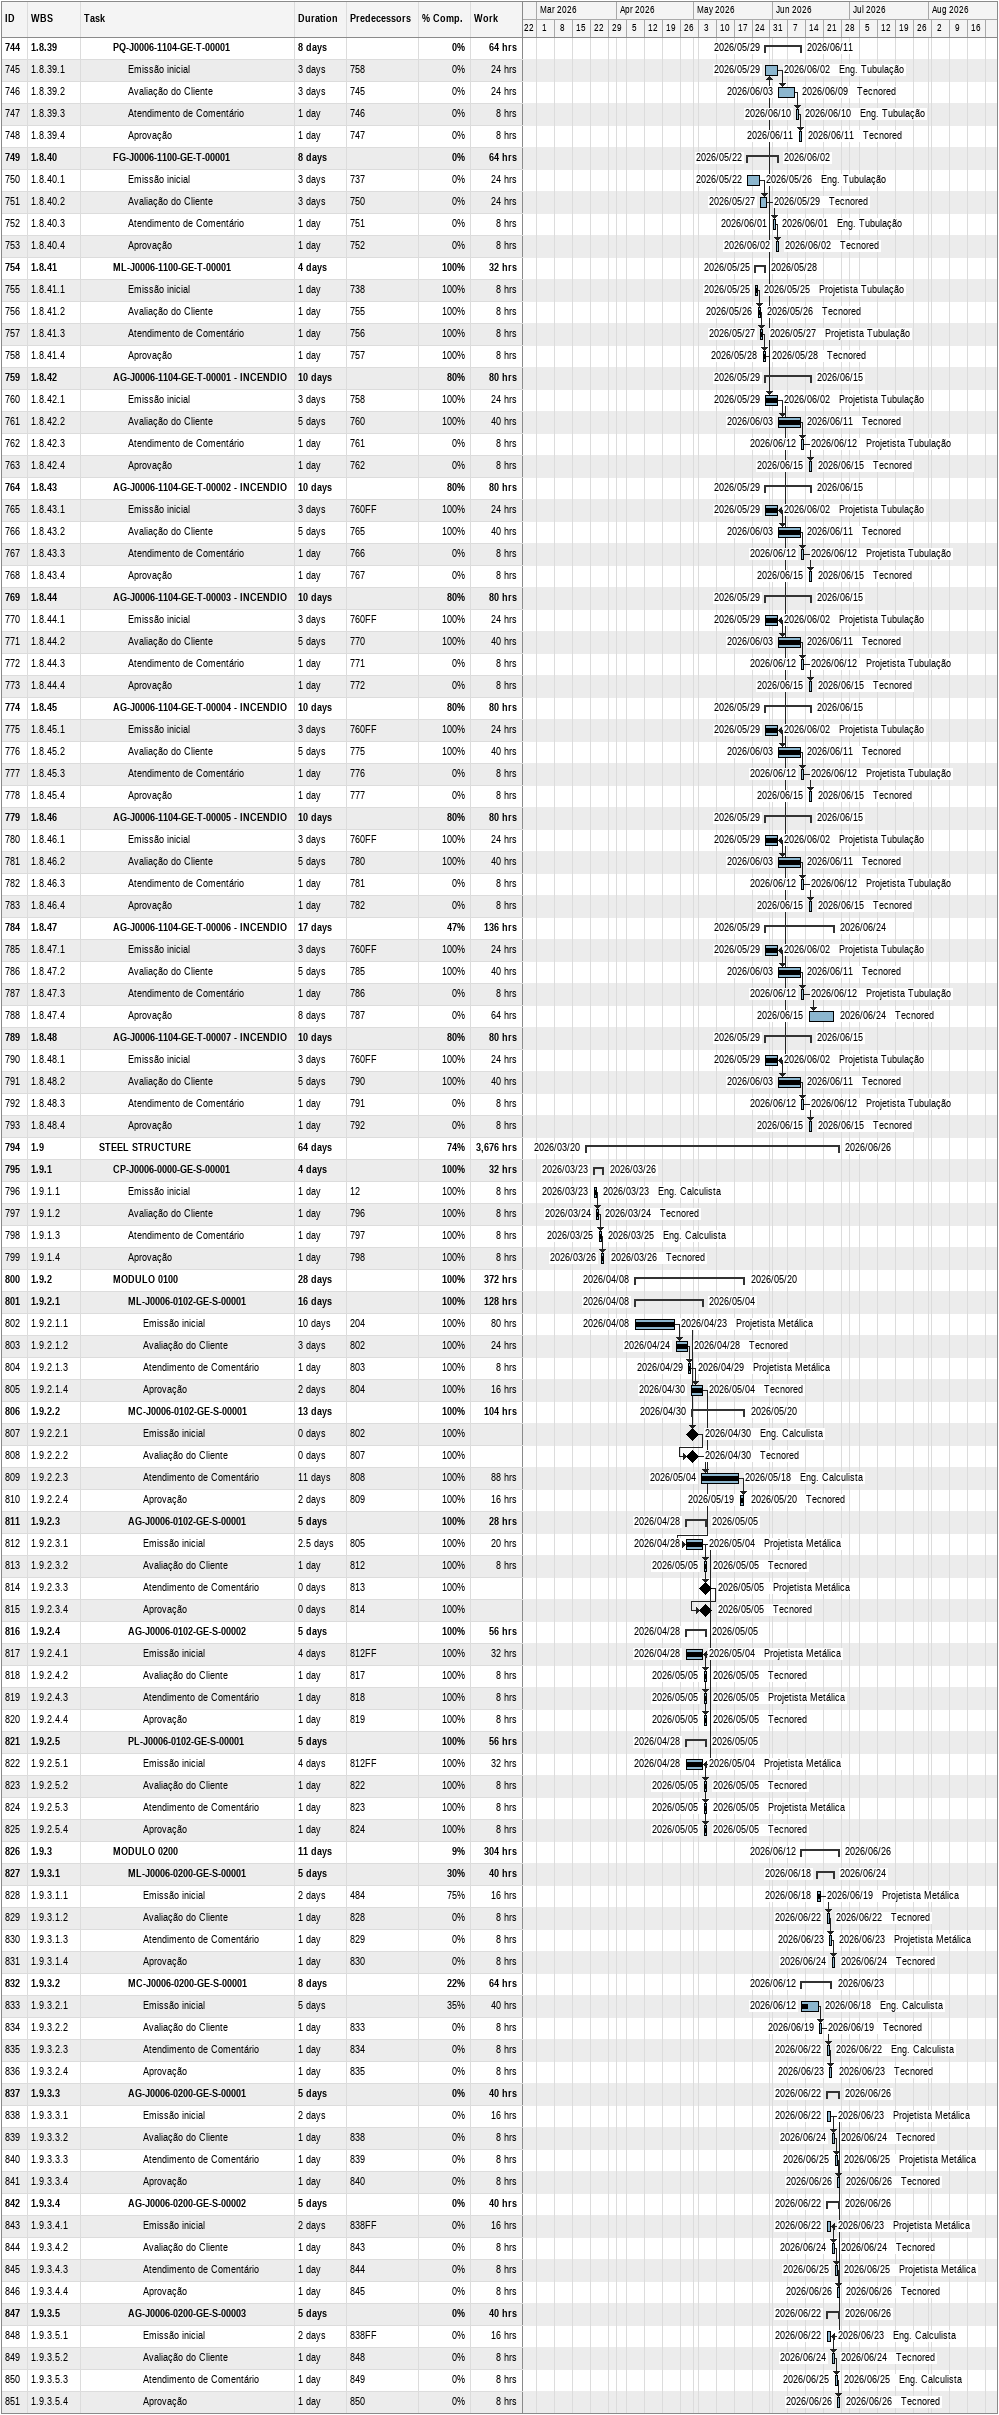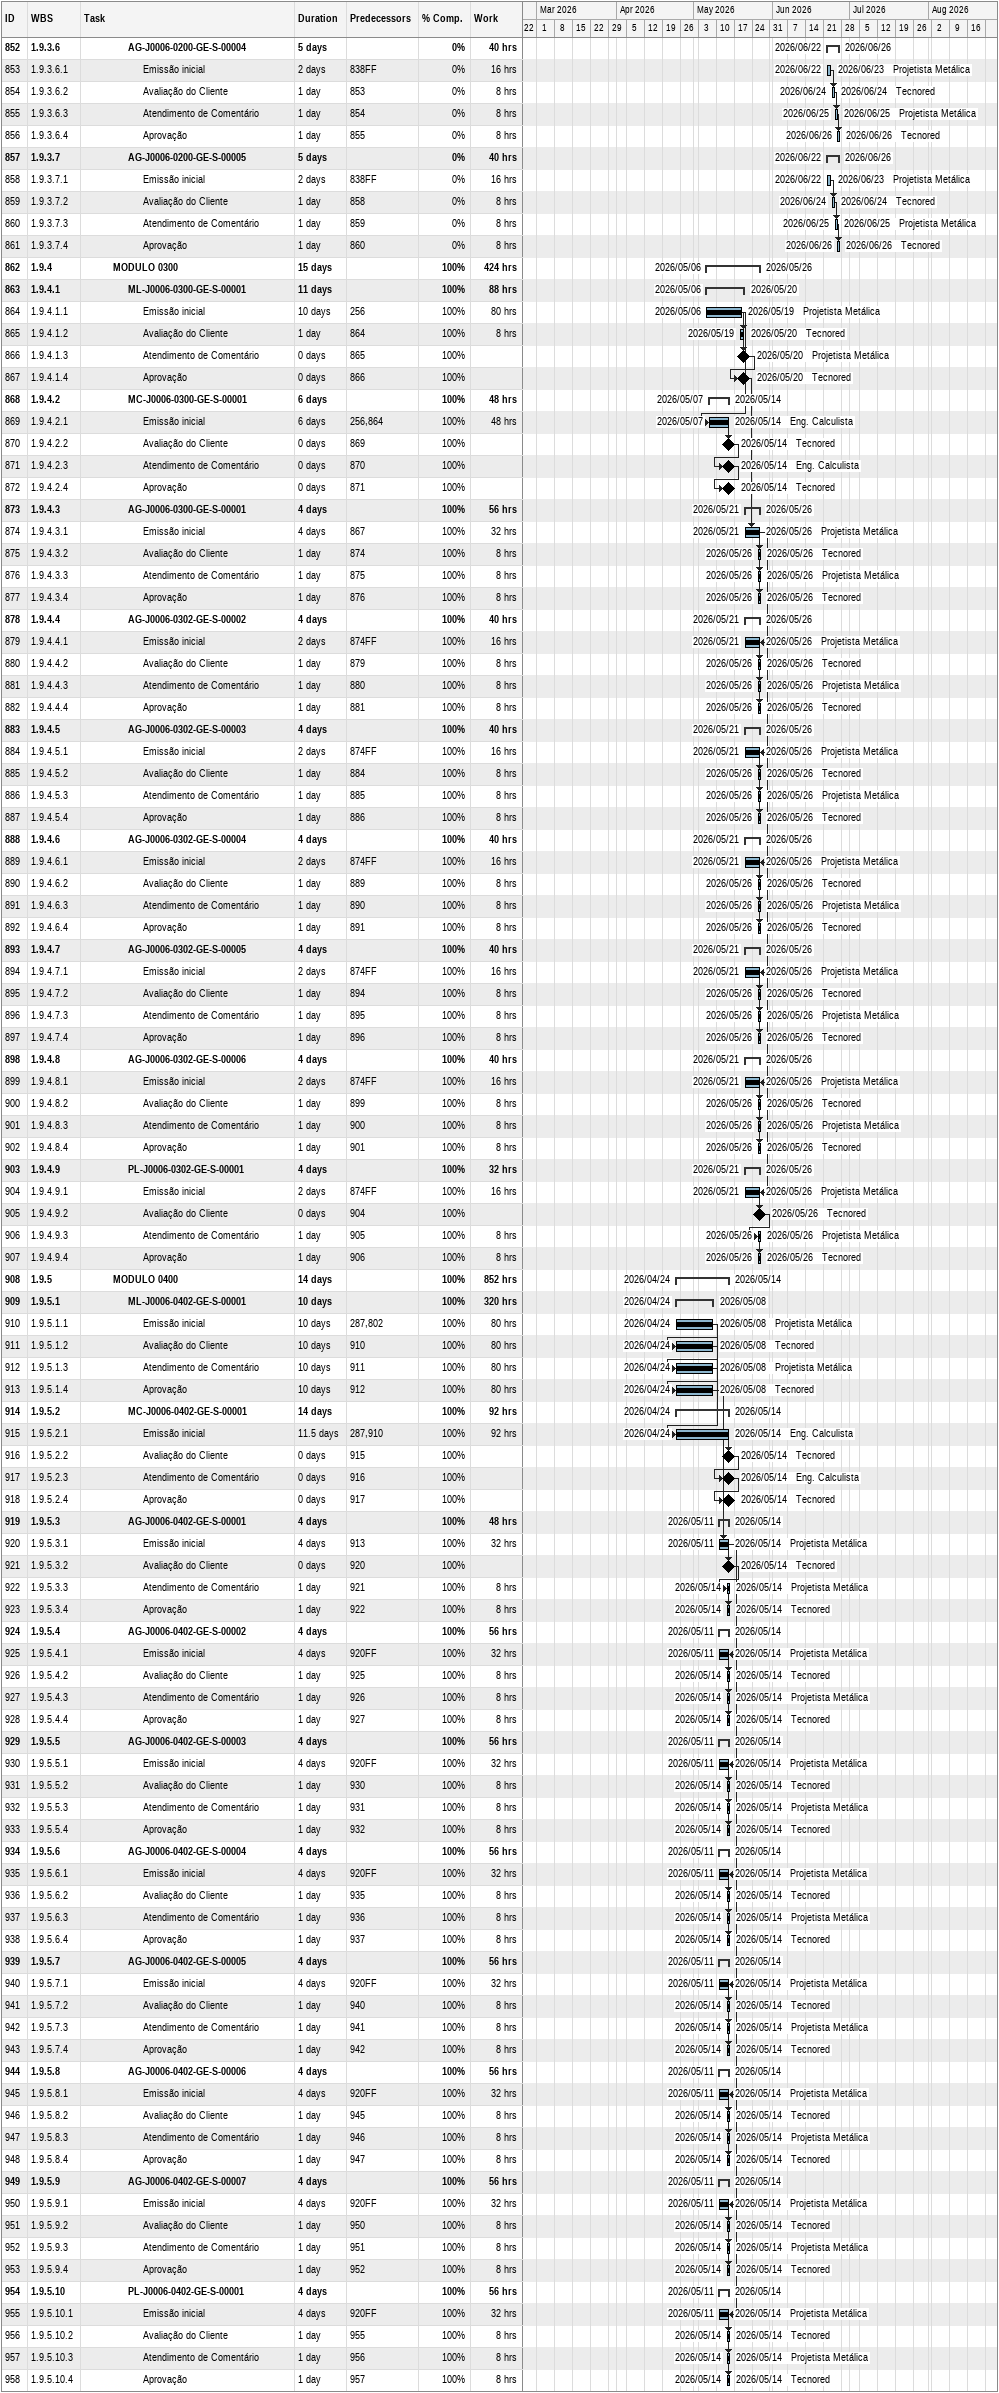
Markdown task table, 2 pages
| ID | WBS | Task | Duration | Start | Finish | Predecessors | Resources | % complete | Work (h) |
|---|---|---|---|---|---|---|---|---|---|
| 744 | 1.8.39 | **PQ-J0006-1104-GE-T-00001** | 8d | 2026-05-29 | 2026-06-11 |  |  | 0 | 64 |
| 745 | 1.8.39.1 | Emissão inicial | 3d | 2026-05-29 | 2026-06-02 | 758 | Eng. Tubulação | 0 | 24 |
| 746 | 1.8.39.2 | Avaliação do Cliente | 3d | 2026-06-03 | 2026-06-09 | 745 | Tecnored | 0 | 24 |
| 747 | 1.8.39.3 | Atendimento de Comentário | 1d | 2026-06-10 | 2026-06-10 | 746 | Eng. Tubulação | 0 | 8 |
| 748 | 1.8.39.4 | Aprovação | 1d | 2026-06-11 | 2026-06-11 | 747 | Tecnored | 0 | 8 |
| 749 | 1.8.40 | **FG-J0006-1100-GE-T-00001** | 8d | 2026-05-22 | 2026-06-02 |  |  | 0 | 64 |
| 750 | 1.8.40.1 | Emissão inicial | 3d | 2026-05-22 | 2026-05-26 | 737 | Eng. Tubulação | 0 | 24 |
| 751 | 1.8.40.2 | Avaliação do Cliente | 3d | 2026-05-27 | 2026-05-29 | 750 | Tecnored | 0 | 24 |
| 752 | 1.8.40.3 | Atendimento de Comentário | 1d | 2026-06-01 | 2026-06-01 | 751 | Eng. Tubulação | 0 | 8 |
| 753 | 1.8.40.4 | Aprovação | 1d | 2026-06-02 | 2026-06-02 | 752 | Tecnored | 0 | 8 |
| 754 | 1.8.41 | **ML-J0006-1100-GE-T-00001** | 4d | 2026-05-25 | 2026-05-28 |  |  | 100 | 32 |
| 755 | 1.8.41.1 | Emissão inicial | 1d | 2026-05-25 | 2026-05-25 | 738 | Projetista Tubulação | 100 | 8 |
| 756 | 1.8.41.2 | Avaliação do Cliente | 1d | 2026-05-26 | 2026-05-26 | 755 | Tecnored | 100 | 8 |
| 757 | 1.8.41.3 | Atendimento de Comentário | 1d | 2026-05-27 | 2026-05-27 | 756 | Projetista Tubulação | 100 | 8 |
| 758 | 1.8.41.4 | Aprovação | 1d | 2026-05-28 | 2026-05-28 | 757 | Tecnored | 100 | 8 |
| 759 | 1.8.42 | **AG-J0006-1104-GE-T-00001 - INCENDIO** | 10d | 2026-05-29 | 2026-06-15 |  |  | 80 | 80 |
| 760 | 1.8.42.1 | Emissão inicial | 3d | 2026-05-29 | 2026-06-02 | 758 | Projetista Tubulação | 100 | 24 |
| 761 | 1.8.42.2 | Avaliação do Cliente | 5d | 2026-06-03 | 2026-06-11 | 760 | Tecnored | 100 | 40 |
| 762 | 1.8.42.3 | Atendimento de Comentário | 1d | 2026-06-12 | 2026-06-12 | 761 | Projetista Tubulação | 0 | 8 |
| 763 | 1.8.42.4 | Aprovação | 1d | 2026-06-15 | 2026-06-15 | 762 | Tecnored | 0 | 8 |
| 764 | 1.8.43 | **AG-J0006-1104-GE-T-00002 - INCENDIO** | 10d | 2026-05-29 | 2026-06-15 |  |  | 80 | 80 |
| 765 | 1.8.43.1 | Emissão inicial | 3d | 2026-05-29 | 2026-06-02 | 760FF | Projetista Tubulação | 100 | 24 |
| 766 | 1.8.43.2 | Avaliação do Cliente | 5d | 2026-06-03 | 2026-06-11 | 765 | Tecnored | 100 | 40 |
| 767 | 1.8.43.3 | Atendimento de Comentário | 1d | 2026-06-12 | 2026-06-12 | 766 | Projetista Tubulação | 0 | 8 |
| 768 | 1.8.43.4 | Aprovação | 1d | 2026-06-15 | 2026-06-15 | 767 | Tecnored | 0 | 8 |
| 769 | 1.8.44 | **AG-J0006-1104-GE-T-00003 - INCENDIO** | 10d | 2026-05-29 | 2026-06-15 |  |  | 80 | 80 |
| 770 | 1.8.44.1 | Emissão inicial | 3d | 2026-05-29 | 2026-06-02 | 760FF | Projetista Tubulação | 100 | 24 |
| 771 | 1.8.44.2 | Avaliação do Cliente | 5d | 2026-06-03 | 2026-06-11 | 770 | Tecnored | 100 | 40 |
| 772 | 1.8.44.3 | Atendimento de Comentário | 1d | 2026-06-12 | 2026-06-12 | 771 | Projetista Tubulação | 0 | 8 |
| 773 | 1.8.44.4 | Aprovação | 1d | 2026-06-15 | 2026-06-15 | 772 | Tecnored | 0 | 8 |
| 774 | 1.8.45 | **AG-J0006-1104-GE-T-00004 - INCENDIO** | 10d | 2026-05-29 | 2026-06-15 |  |  | 80 | 80 |
| 775 | 1.8.45.1 | Emissão inicial | 3d | 2026-05-29 | 2026-06-02 | 760FF | Projetista Tubulação | 100 | 24 |
| 776 | 1.8.45.2 | Avaliação do Cliente | 5d | 2026-06-03 | 2026-06-11 | 775 | Tecnored | 100 | 40 |
| 777 | 1.8.45.3 | Atendimento de Comentário | 1d | 2026-06-12 | 2026-06-12 | 776 | Projetista Tubulação | 0 | 8 |
| 778 | 1.8.45.4 | Aprovação | 1d | 2026-06-15 | 2026-06-15 | 777 | Tecnored | 0 | 8 |
| 779 | 1.8.46 | **AG-J0006-1104-GE-T-00005 - INCENDIO** | 10d | 2026-05-29 | 2026-06-15 |  |  | 80 | 80 |
| 780 | 1.8.46.1 | Emissão inicial | 3d | 2026-05-29 | 2026-06-02 | 760FF | Projetista Tubulação | 100 | 24 |
| 781 | 1.8.46.2 | Avaliação do Cliente | 5d | 2026-06-03 | 2026-06-11 | 780 | Tecnored | 100 | 40 |
| 782 | 1.8.46.3 | Atendimento de Comentário | 1d | 2026-06-12 | 2026-06-12 | 781 | Projetista Tubulação | 0 | 8 |
| 783 | 1.8.46.4 | Aprovação | 1d | 2026-06-15 | 2026-06-15 | 782 | Tecnored | 0 | 8 |
| 784 | 1.8.47 | **AG-J0006-1104-GE-T-00006 - INCENDIO** | 17d | 2026-05-29 | 2026-06-24 |  |  | 47 | 136 |
| 785 | 1.8.47.1 | Emissão inicial | 3d | 2026-05-29 | 2026-06-02 | 760FF | Projetista Tubulação | 100 | 24 |
| 786 | 1.8.47.2 | Avaliação do Cliente | 5d | 2026-06-03 | 2026-06-11 | 785 | Tecnored | 100 | 40 |
| 787 | 1.8.47.3 | Atendimento de Comentário | 1d | 2026-06-12 | 2026-06-12 | 786 | Projetista Tubulação | 0 | 8 |
| 788 | 1.8.47.4 | Aprovação | 8d | 2026-06-15 | 2026-06-24 | 787 | Tecnored | 0 | 64 |
| 789 | 1.8.48 | **AG-J0006-1104-GE-T-00007 - INCENDIO** | 10d | 2026-05-29 | 2026-06-15 |  |  | 80 | 80 |
| 790 | 1.8.48.1 | Emissão inicial | 3d | 2026-05-29 | 2026-06-02 | 760FF | Projetista Tubulação | 100 | 24 |
| 791 | 1.8.48.2 | Avaliação do Cliente | 5d | 2026-06-03 | 2026-06-11 | 790 | Tecnored | 100 | 40 |
| 792 | 1.8.48.3 | Atendimento de Comentário | 1d | 2026-06-12 | 2026-06-12 | 791 | Projetista Tubulação | 0 | 8 |
| 793 | 1.8.48.4 | Aprovação | 1d | 2026-06-15 | 2026-06-15 | 792 | Tecnored | 0 | 8 |
| 794 | 1.9 | **STEEL STRUCTURE** | 64d | 2026-03-20 | 2026-06-26 |  |  | 74 | 3676 |
| 795 | 1.9.1 | **CP-J0006-0000-GE-S-00001** | 4d | 2026-03-23 | 2026-03-26 |  |  | 100 | 32 |
| 796 | 1.9.1.1 | Emissão inicial | 1d | 2026-03-23 | 2026-03-23 | 12 | Eng. Calculista | 100 | 8 |
| 797 | 1.9.1.2 | Avaliação do Cliente | 1d | 2026-03-24 | 2026-03-24 | 796 | Tecnored | 100 | 8 |
| 798 | 1.9.1.3 | Atendimento de Comentário | 1d | 2026-03-25 | 2026-03-25 | 797 | Eng. Calculista | 100 | 8 |
| 799 | 1.9.1.4 | Aprovação | 1d | 2026-03-26 | 2026-03-26 | 798 | Tecnored | 100 | 8 |
| 800 | 1.9.2 | **MODULO 0100** | 28d | 2026-04-08 | 2026-05-20 |  |  | 100 | 372 |
| 801 | 1.9.2.1 | **ML-J0006-0102-GE-S-00001** | 16d | 2026-04-08 | 2026-05-04 |  |  | 100 | 128 |
| 802 | 1.9.2.1.1 | Emissão inicial | 10d | 2026-04-08 | 2026-04-23 | 204 | Projetista Metálica | 100 | 80 |
| 803 | 1.9.2.1.2 | Avaliação do Cliente | 3d | 2026-04-24 | 2026-04-28 | 802 | Tecnored | 100 | 24 |
| 804 | 1.9.2.1.3 | Atendimento de Comentário | 1d | 2026-04-29 | 2026-04-29 | 803 | Projetista Metálica | 100 | 8 |
| 805 | 1.9.2.1.4 | Aprovação | 2d | 2026-04-30 | 2026-05-04 | 804 | Tecnored | 100 | 16 |
| 806 | 1.9.2.2 | **MC-J0006-0102-GE-S-00001** | 13d | 2026-04-30 | 2026-05-20 |  |  | 100 | 104 |
| 807 | 1.9.2.2.1 | Emissão inicial | 0d | 2026-04-30 | 2026-04-30 | 802 | Eng. Calculista | 100 |  |
| 808 | 1.9.2.2.2 | Avaliação do Cliente | 0d | 2026-04-30 | 2026-04-30 | 807 | Tecnored | 100 |  |
| 809 | 1.9.2.2.3 | Atendimento de Comentário | 11d | 2026-05-04 | 2026-05-18 | 808 | Eng. Calculista | 100 | 88 |
| 810 | 1.9.2.2.4 | Aprovação | 2d | 2026-05-19 | 2026-05-20 | 809 | Tecnored | 100 | 16 |
| 811 | 1.9.2.3 | **AG-J0006-0102-GE-S-00001** | 5d | 2026-04-28 | 2026-05-05 |  |  | 100 | 28 |
| 812 | 1.9.2.3.1 | Emissão inicial | 2.5d | 2026-04-28 | 2026-05-04 | 805 | Projetista Metálica | 100 | 20 |
| 813 | 1.9.2.3.2 | Avaliação do Cliente | 1d | 2026-05-05 | 2026-05-05 | 812 | Tecnored | 100 | 8 |
| 814 | 1.9.2.3.3 | Atendimento de Comentário | 0d | 2026-05-05 | 2026-05-05 | 813 | Projetista Metálica | 100 |  |
| 815 | 1.9.2.3.4 | Aprovação | 0d | 2026-05-05 | 2026-05-05 | 814 | Tecnored | 100 |  |
| 816 | 1.9.2.4 | **AG-J0006-0102-GE-S-00002** | 5d | 2026-04-28 | 2026-05-05 |  |  | 100 | 56 |
| 817 | 1.9.2.4.1 | Emissão inicial | 4d | 2026-04-28 | 2026-05-04 | 812FF | Projetista Metálica | 100 | 32 |
| 818 | 1.9.2.4.2 | Avaliação do Cliente | 1d | 2026-05-05 | 2026-05-05 | 817 | Tecnored | 100 | 8 |
| 819 | 1.9.2.4.3 | Atendimento de Comentário | 1d | 2026-05-05 | 2026-05-05 | 818 | Projetista Metálica | 100 | 8 |
| 820 | 1.9.2.4.4 | Aprovação | 1d | 2026-05-05 | 2026-05-05 | 819 | Tecnored | 100 | 8 |
| 821 | 1.9.2.5 | **PL-J0006-0102-GE-S-00001** | 5d | 2026-04-28 | 2026-05-05 |  |  | 100 | 56 |
| 822 | 1.9.2.5.1 | Emissão inicial | 4d | 2026-04-28 | 2026-05-04 | 812FF | Projetista Metálica | 100 | 32 |
| 823 | 1.9.2.5.2 | Avaliação do Cliente | 1d | 2026-05-05 | 2026-05-05 | 822 | Tecnored | 100 | 8 |
| 824 | 1.9.2.5.3 | Atendimento de Comentário | 1d | 2026-05-05 | 2026-05-05 | 823 | Projetista Metálica | 100 | 8 |
| 825 | 1.9.2.5.4 | Aprovação | 1d | 2026-05-05 | 2026-05-05 | 824 | Tecnored | 100 | 8 |
| 826 | 1.9.3 | **MODULO 0200** | 11d | 2026-06-12 | 2026-06-26 |  |  | 9 | 304 |
| 827 | 1.9.3.1 | **ML-J0006-0200-GE-S-00001** | 5d | 2026-06-18 | 2026-06-24 |  |  | 30 | 40 |
| 828 | 1.9.3.1.1 | Emissão inicial | 2d | 2026-06-18 | 2026-06-19 | 484 | Projetista Metálica | 75 | 16 |
| 829 | 1.9.3.1.2 | Avaliação do Cliente | 1d | 2026-06-22 | 2026-06-22 | 828 | Tecnored | 0 | 8 |
| 830 | 1.9.3.1.3 | Atendimento de Comentário | 1d | 2026-06-23 | 2026-06-23 | 829 | Projetista Metálica | 0 | 8 |
| 831 | 1.9.3.1.4 | Aprovação | 1d | 2026-06-24 | 2026-06-24 | 830 | Tecnored | 0 | 8 |
| 832 | 1.9.3.2 | **MC-J0006-0200-GE-S-00001** | 8d | 2026-06-12 | 2026-06-23 |  |  | 22 | 64 |
| 833 | 1.9.3.2.1 | Emissão inicial | 5d | 2026-06-12 | 2026-06-18 |  | Eng. Calculista | 35 | 40 |
| 834 | 1.9.3.2.2 | Avaliação do Cliente | 1d | 2026-06-19 | 2026-06-19 | 833 | Tecnored | 0 | 8 |
| 835 | 1.9.3.2.3 | Atendimento de Comentário | 1d | 2026-06-22 | 2026-06-22 | 834 | Eng. Calculista | 0 | 8 |
| 836 | 1.9.3.2.4 | Aprovação | 1d | 2026-06-23 | 2026-06-23 | 835 | Tecnored | 0 | 8 |
| 837 | 1.9.3.3 | **AG-J0006-0200-GE-S-00001** | 5d | 2026-06-22 | 2026-06-26 |  |  | 0 | 40 |
| 838 | 1.9.3.3.1 | Emissão inicial | 2d | 2026-06-22 | 2026-06-23 |  | Projetista Metálica | 0 | 16 |
| 839 | 1.9.3.3.2 | Avaliação do Cliente | 1d | 2026-06-24 | 2026-06-24 | 838 | Tecnored | 0 | 8 |
| 840 | 1.9.3.3.3 | Atendimento de Comentário | 1d | 2026-06-25 | 2026-06-25 | 839 | Projetista Metálica | 0 | 8 |
| 841 | 1.9.3.3.4 | Aprovação | 1d | 2026-06-26 | 2026-06-26 | 840 | Tecnored | 0 | 8 |
| 842 | 1.9.3.4 | **AG-J0006-0200-GE-S-00002** | 5d | 2026-06-22 | 2026-06-26 |  |  | 0 | 40 |
| 843 | 1.9.3.4.1 | Emissão inicial | 2d | 2026-06-22 | 2026-06-23 | 838FF | Projetista Metálica | 0 | 16 |
| 844 | 1.9.3.4.2 | Avaliação do Cliente | 1d | 2026-06-24 | 2026-06-24 | 843 | Tecnored | 0 | 8 |
| 845 | 1.9.3.4.3 | Atendimento de Comentário | 1d | 2026-06-25 | 2026-06-25 | 844 | Projetista Metálica | 0 | 8 |
| 846 | 1.9.3.4.4 | Aprovação | 1d | 2026-06-26 | 2026-06-26 | 845 | Tecnored | 0 | 8 |
| 847 | 1.9.3.5 | **AG-J0006-0200-GE-S-00003** | 5d | 2026-06-22 | 2026-06-26 |  |  | 0 | 40 |
| 848 | 1.9.3.5.1 | Emissão inicial | 2d | 2026-06-22 | 2026-06-23 | 838FF | Eng. Calculista | 0 | 16 |
| 849 | 1.9.3.5.2 | Avaliação do Cliente | 1d | 2026-06-24 | 2026-06-24 | 848 | Tecnored | 0 | 8 |
| 850 | 1.9.3.5.3 | Atendimento de Comentário | 1d | 2026-06-25 | 2026-06-25 | 849 | Eng. Calculista | 0 | 8 |
| 851 | 1.9.3.5.4 | Aprovação | 1d | 2026-06-26 | 2026-06-26 | 850 | Tecnored | 0 | 8 |
| 852 | 1.9.3.6 | **AG-J0006-0200-GE-S-00004** | 5d | 2026-06-22 | 2026-06-26 |  |  | 0 | 40 |
| 853 | 1.9.3.6.1 | Emissão inicial | 2d | 2026-06-22 | 2026-06-23 | 838FF | Projetista Metálica | 0 | 16 |
| 854 | 1.9.3.6.2 | Avaliação do Cliente | 1d | 2026-06-24 | 2026-06-24 | 853 | Tecnored | 0 | 8 |
| 855 | 1.9.3.6.3 | Atendimento de Comentário | 1d | 2026-06-25 | 2026-06-25 | 854 | Projetista Metálica | 0 | 8 |
| 856 | 1.9.3.6.4 | Aprovação | 1d | 2026-06-26 | 2026-06-26 | 855 | Tecnored | 0 | 8 |
| 857 | 1.9.3.7 | **AG-J0006-0200-GE-S-00005** | 5d | 2026-06-22 | 2026-06-26 |  |  | 0 | 40 |
| 858 | 1.9.3.7.1 | Emissão inicial | 2d | 2026-06-22 | 2026-06-23 | 838FF | Projetista Metálica | 0 | 16 |
| 859 | 1.9.3.7.2 | Avaliação do Cliente | 1d | 2026-06-24 | 2026-06-24 | 858 | Tecnored | 0 | 8 |
| 860 | 1.9.3.7.3 | Atendimento de Comentário | 1d | 2026-06-25 | 2026-06-25 | 859 | Projetista Metálica | 0 | 8 |
| 861 | 1.9.3.7.4 | Aprovação | 1d | 2026-06-26 | 2026-06-26 | 860 | Tecnored | 0 | 8 |
| 862 | 1.9.4 | **MODULO 0300** | 15d | 2026-05-06 | 2026-05-26 |  |  | 100 | 424 |
| 863 | 1.9.4.1 | **ML-J0006-0300-GE-S-00001** | 11d | 2026-05-06 | 2026-05-20 |  |  | 100 | 88 |
| 864 | 1.9.4.1.1 | Emissão inicial | 10d | 2026-05-06 | 2026-05-19 | 256 | Projetista Metálica | 100 | 80 |
| 865 | 1.9.4.1.2 | Avaliação do Cliente | 1d | 2026-05-19 | 2026-05-20 | 864 | Tecnored | 100 | 8 |
| 866 | 1.9.4.1.3 | Atendimento de Comentário | 0d | 2026-05-20 | 2026-05-20 | 865 | Projetista Metálica | 100 |  |
| 867 | 1.9.4.1.4 | Aprovação | 0d | 2026-05-20 | 2026-05-20 | 866 | Tecnored | 100 |  |
| 868 | 1.9.4.2 | **MC-J0006-0300-GE-S-00001** | 6d | 2026-05-07 | 2026-05-14 |  |  | 100 | 48 |
| 869 | 1.9.4.2.1 | Emissão inicial | 6d | 2026-05-07 | 2026-05-14 | 256, 864 | Eng. Calculista | 100 | 48 |
| 870 | 1.9.4.2.2 | Avaliação do Cliente | 0d | 2026-05-14 | 2026-05-14 | 869 | Tecnored | 100 |  |
| 871 | 1.9.4.2.3 | Atendimento de Comentário | 0d | 2026-05-14 | 2026-05-14 | 870 | Eng. Calculista | 100 |  |
| 872 | 1.9.4.2.4 | Aprovação | 0d | 2026-05-14 | 2026-05-14 | 871 | Tecnored | 100 |  |
| 873 | 1.9.4.3 | **AG-J0006-0300-GE-S-00001** | 4d | 2026-05-21 | 2026-05-26 |  |  | 100 | 56 |
| 874 | 1.9.4.3.1 | Emissão inicial | 4d | 2026-05-21 | 2026-05-26 | 867 | Projetista Metálica | 100 | 32 |
| 875 | 1.9.4.3.2 | Avaliação do Cliente | 1d | 2026-05-26 | 2026-05-26 | 874 | Tecnored | 100 | 8 |
| 876 | 1.9.4.3.3 | Atendimento de Comentário | 1d | 2026-05-26 | 2026-05-26 | 875 | Projetista Metálica | 100 | 8 |
| 877 | 1.9.4.3.4 | Aprovação | 1d | 2026-05-26 | 2026-05-26 | 876 | Tecnored | 100 | 8 |
| 878 | 1.9.4.4 | **AG-J0006-0302-GE-S-00002** | 4d | 2026-05-21 | 2026-05-26 |  |  | 100 | 40 |
| 879 | 1.9.4.4.1 | Emissão inicial | 2d | 2026-05-21 | 2026-05-26 | 874FF | Projetista Metálica | 100 | 16 |
| 880 | 1.9.4.4.2 | Avaliação do Cliente | 1d | 2026-05-26 | 2026-05-26 | 879 | Tecnored | 100 | 8 |
| 881 | 1.9.4.4.3 | Atendimento de Comentário | 1d | 2026-05-26 | 2026-05-26 | 880 | Projetista Metálica | 100 | 8 |
| 882 | 1.9.4.4.4 | Aprovação | 1d | 2026-05-26 | 2026-05-26 | 881 | Tecnored | 100 | 8 |
| 883 | 1.9.4.5 | **AG-J0006-0302-GE-S-00003** | 4d | 2026-05-21 | 2026-05-26 |  |  | 100 | 40 |
| 884 | 1.9.4.5.1 | Emissão inicial | 2d | 2026-05-21 | 2026-05-26 | 874FF | Projetista Metálica | 100 | 16 |
| 885 | 1.9.4.5.2 | Avaliação do Cliente | 1d | 2026-05-26 | 2026-05-26 | 884 | Tecnored | 100 | 8 |
| 886 | 1.9.4.5.3 | Atendimento de Comentário | 1d | 2026-05-26 | 2026-05-26 | 885 | Projetista Metálica | 100 | 8 |
| 887 | 1.9.4.5.4 | Aprovação | 1d | 2026-05-26 | 2026-05-26 | 886 | Tecnored | 100 | 8 |
| 888 | 1.9.4.6 | **AG-J0006-0302-GE-S-00004** | 4d | 2026-05-21 | 2026-05-26 |  |  | 100 | 40 |
| 889 | 1.9.4.6.1 | Emissão inicial | 2d | 2026-05-21 | 2026-05-26 | 874FF | Projetista Metálica | 100 | 16 |
| 890 | 1.9.4.6.2 | Avaliação do Cliente | 1d | 2026-05-26 | 2026-05-26 | 889 | Tecnored | 100 | 8 |
| 891 | 1.9.4.6.3 | Atendimento de Comentário | 1d | 2026-05-26 | 2026-05-26 | 890 | Projetista Metálica | 100 | 8 |
| 892 | 1.9.4.6.4 | Aprovação | 1d | 2026-05-26 | 2026-05-26 | 891 | Tecnored | 100 | 8 |
| 893 | 1.9.4.7 | **AG-J0006-0302-GE-S-00005** | 4d | 2026-05-21 | 2026-05-26 |  |  | 100 | 40 |
| 894 | 1.9.4.7.1 | Emissão inicial | 2d | 2026-05-21 | 2026-05-26 | 874FF | Projetista Metálica | 100 | 16 |
| 895 | 1.9.4.7.2 | Avaliação do Cliente | 1d | 2026-05-26 | 2026-05-26 | 894 | Tecnored | 100 | 8 |
| 896 | 1.9.4.7.3 | Atendimento de Comentário | 1d | 2026-05-26 | 2026-05-26 | 895 | Projetista Metálica | 100 | 8 |
| 897 | 1.9.4.7.4 | Aprovação | 1d | 2026-05-26 | 2026-05-26 | 896 | Tecnored | 100 | 8 |
| 898 | 1.9.4.8 | **AG-J0006-0302-GE-S-00006** | 4d | 2026-05-21 | 2026-05-26 |  |  | 100 | 40 |
| 899 | 1.9.4.8.1 | Emissão inicial | 2d | 2026-05-21 | 2026-05-26 | 874FF | Projetista Metálica | 100 | 16 |
| 900 | 1.9.4.8.2 | Avaliação do Cliente | 1d | 2026-05-26 | 2026-05-26 | 899 | Tecnored | 100 | 8 |
| 901 | 1.9.4.8.3 | Atendimento de Comentário | 1d | 2026-05-26 | 2026-05-26 | 900 | Projetista Metálica | 100 | 8 |
| 902 | 1.9.4.8.4 | Aprovação | 1d | 2026-05-26 | 2026-05-26 | 901 | Tecnored | 100 | 8 |
| 903 | 1.9.4.9 | **PL-J0006-0302-GE-S-00001** | 4d | 2026-05-21 | 2026-05-26 |  |  | 100 | 32 |
| 904 | 1.9.4.9.1 | Emissão inicial | 2d | 2026-05-21 | 2026-05-26 | 874FF | Projetista Metálica | 100 | 16 |
| 905 | 1.9.4.9.2 | Avaliação do Cliente | 0d | 2026-05-26 | 2026-05-26 | 904 | Tecnored | 100 |  |
| 906 | 1.9.4.9.3 | Atendimento de Comentário | 1d | 2026-05-26 | 2026-05-26 | 905 | Projetista Metálica | 100 | 8 |
| 907 | 1.9.4.9.4 | Aprovação | 1d | 2026-05-26 | 2026-05-26 | 906 | Tecnored | 100 | 8 |
| 908 | 1.9.5 | **MODULO 0400** | 14d | 2026-04-24 | 2026-05-14 |  |  | 100 | 852 |
| 909 | 1.9.5.1 | **ML-J0006-0402-GE-S-00001** | 10d | 2026-04-24 | 2026-05-08 |  |  | 100 | 320 |
| 910 | 1.9.5.1.1 | Emissão inicial | 10d | 2026-04-24 | 2026-05-08 | 287, 802 | Projetista Metálica | 100 | 80 |
| 911 | 1.9.5.1.2 | Avaliação do Cliente | 10d | 2026-04-24 | 2026-05-08 | 910 | Tecnored | 100 | 80 |
| 912 | 1.9.5.1.3 | Atendimento de Comentário | 10d | 2026-04-24 | 2026-05-08 | 911 | Projetista Metálica | 100 | 80 |
| 913 | 1.9.5.1.4 | Aprovação | 10d | 2026-04-24 | 2026-05-08 | 912 | Tecnored | 100 | 80 |
| 914 | 1.9.5.2 | **MC-J0006-0402-GE-S-00001** | 14d | 2026-04-24 | 2026-05-14 |  |  | 100 | 92 |
| 915 | 1.9.5.2.1 | Emissão inicial | 11.5d | 2026-04-24 | 2026-05-14 | 287, 910 | Eng. Calculista | 100 | 92 |
| 916 | 1.9.5.2.2 | Avaliação do Cliente | 0d | 2026-05-14 | 2026-05-14 | 915 | Tecnored | 100 |  |
| 917 | 1.9.5.2.3 | Atendimento de Comentário | 0d | 2026-05-14 | 2026-05-14 | 916 | Eng. Calculista | 100 |  |
| 918 | 1.9.5.2.4 | Aprovação | 0d | 2026-05-14 | 2026-05-14 | 917 | Tecnored | 100 |  |
| 919 | 1.9.5.3 | **AG-J0006-0402-GE-S-00001** | 4d | 2026-05-11 | 2026-05-14 |  |  | 100 | 48 |
| 920 | 1.9.5.3.1 | Emissão inicial | 4d | 2026-05-11 | 2026-05-14 | 913 | Projetista Metálica | 100 | 32 |
| 921 | 1.9.5.3.2 | Avaliação do Cliente | 0d | 2026-05-14 | 2026-05-14 | 920 | Tecnored | 100 |  |
| 922 | 1.9.5.3.3 | Atendimento de Comentário | 1d | 2026-05-14 | 2026-05-14 | 921 | Projetista Metálica | 100 | 8 |
| 923 | 1.9.5.3.4 | Aprovação | 1d | 2026-05-14 | 2026-05-14 | 922 | Tecnored | 100 | 8 |
| 924 | 1.9.5.4 | **AG-J0006-0402-GE-S-00002** | 4d | 2026-05-11 | 2026-05-14 |  |  | 100 | 56 |
| 925 | 1.9.5.4.1 | Emissão inicial | 4d | 2026-05-11 | 2026-05-14 | 920FF | Projetista Metálica | 100 | 32 |
| 926 | 1.9.5.4.2 | Avaliação do Cliente | 1d | 2026-05-14 | 2026-05-14 | 925 | Tecnored | 100 | 8 |
| 927 | 1.9.5.4.3 | Atendimento de Comentário | 1d | 2026-05-14 | 2026-05-14 | 926 | Projetista Metálica | 100 | 8 |
| 928 | 1.9.5.4.4 | Aprovação | 1d | 2026-05-14 | 2026-05-14 | 927 | Tecnored | 100 | 8 |
| 929 | 1.9.5.5 | **AG-J0006-0402-GE-S-00003** | 4d | 2026-05-11 | 2026-05-14 |  |  | 100 | 56 |
| 930 | 1.9.5.5.1 | Emissão inicial | 4d | 2026-05-11 | 2026-05-14 | 920FF | Projetista Metálica | 100 | 32 |
| 931 | 1.9.5.5.2 | Avaliação do Cliente | 1d | 2026-05-14 | 2026-05-14 | 930 | Tecnored | 100 | 8 |
| 932 | 1.9.5.5.3 | Atendimento de Comentário | 1d | 2026-05-14 | 2026-05-14 | 931 | Projetista Metálica | 100 | 8 |
| 933 | 1.9.5.5.4 | Aprovação | 1d | 2026-05-14 | 2026-05-14 | 932 | Tecnored | 100 | 8 |
| 934 | 1.9.5.6 | **AG-J0006-0402-GE-S-00004** | 4d | 2026-05-11 | 2026-05-14 |  |  | 100 | 56 |
| 935 | 1.9.5.6.1 | Emissão inicial | 4d | 2026-05-11 | 2026-05-14 | 920FF | Projetista Metálica | 100 | 32 |
| 936 | 1.9.5.6.2 | Avaliação do Cliente | 1d | 2026-05-14 | 2026-05-14 | 935 | Tecnored | 100 | 8 |
| 937 | 1.9.5.6.3 | Atendimento de Comentário | 1d | 2026-05-14 | 2026-05-14 | 936 | Projetista Metálica | 100 | 8 |
| 938 | 1.9.5.6.4 | Aprovação | 1d | 2026-05-14 | 2026-05-14 | 937 | Tecnored | 100 | 8 |
| 939 | 1.9.5.7 | **AG-J0006-0402-GE-S-00005** | 4d | 2026-05-11 | 2026-05-14 |  |  | 100 | 56 |
| 940 | 1.9.5.7.1 | Emissão inicial | 4d | 2026-05-11 | 2026-05-14 | 920FF | Projetista Metálica | 100 | 32 |
| 941 | 1.9.5.7.2 | Avaliação do Cliente | 1d | 2026-05-14 | 2026-05-14 | 940 | Tecnored | 100 | 8 |
| 942 | 1.9.5.7.3 | Atendimento de Comentário | 1d | 2026-05-14 | 2026-05-14 | 941 | Projetista Metálica | 100 | 8 |
| 943 | 1.9.5.7.4 | Aprovação | 1d | 2026-05-14 | 2026-05-14 | 942 | Tecnored | 100 | 8 |
| 944 | 1.9.5.8 | **AG-J0006-0402-GE-S-00006** | 4d | 2026-05-11 | 2026-05-14 |  |  | 100 | 56 |
| 945 | 1.9.5.8.1 | Emissão inicial | 4d | 2026-05-11 | 2026-05-14 | 920FF | Projetista Metálica | 100 | 32 |
| 946 | 1.9.5.8.2 | Avaliação do Cliente | 1d | 2026-05-14 | 2026-05-14 | 945 | Tecnored | 100 | 8 |
| 947 | 1.9.5.8.3 | Atendimento de Comentário | 1d | 2026-05-14 | 2026-05-14 | 946 | Projetista Metálica | 100 | 8 |
| 948 | 1.9.5.8.4 | Aprovação | 1d | 2026-05-14 | 2026-05-14 | 947 | Tecnored | 100 | 8 |
| 949 | 1.9.5.9 | **AG-J0006-0402-GE-S-00007** | 4d | 2026-05-11 | 2026-05-14 |  |  | 100 | 56 |
| 950 | 1.9.5.9.1 | Emissão inicial | 4d | 2026-05-11 | 2026-05-14 | 920FF | Projetista Metálica | 100 | 32 |
| 951 | 1.9.5.9.2 | Avaliação do Cliente | 1d | 2026-05-14 | 2026-05-14 | 950 | Tecnored | 100 | 8 |
| 952 | 1.9.5.9.3 | Atendimento de Comentário | 1d | 2026-05-14 | 2026-05-14 | 951 | Projetista Metálica | 100 | 8 |
| 953 | 1.9.5.9.4 | Aprovação | 1d | 2026-05-14 | 2026-05-14 | 952 | Tecnored | 100 | 8 |
| 954 | 1.9.5.10 | **PL-J0006-0402-GE-S-00001** | 4d | 2026-05-11 | 2026-05-14 |  |  | 100 | 56 |
| 955 | 1.9.5.10.1 | Emissão inicial | 4d | 2026-05-11 | 2026-05-14 | 920FF | Projetista Metálica | 100 | 32 |
| 956 | 1.9.5.10.2 | Avaliação do Cliente | 1d | 2026-05-14 | 2026-05-14 | 955 | Tecnored | 100 | 8 |
| 957 | 1.9.5.10.3 | Atendimento de Comentário | 1d | 2026-05-14 | 2026-05-14 | 956 | Projetista Metálica | 100 | 8 |
| 958 | 1.9.5.10.4 | Aprovação | 1d | 2026-05-14 | 2026-05-14 | 957 | Tecnored | 100 | 8 |
